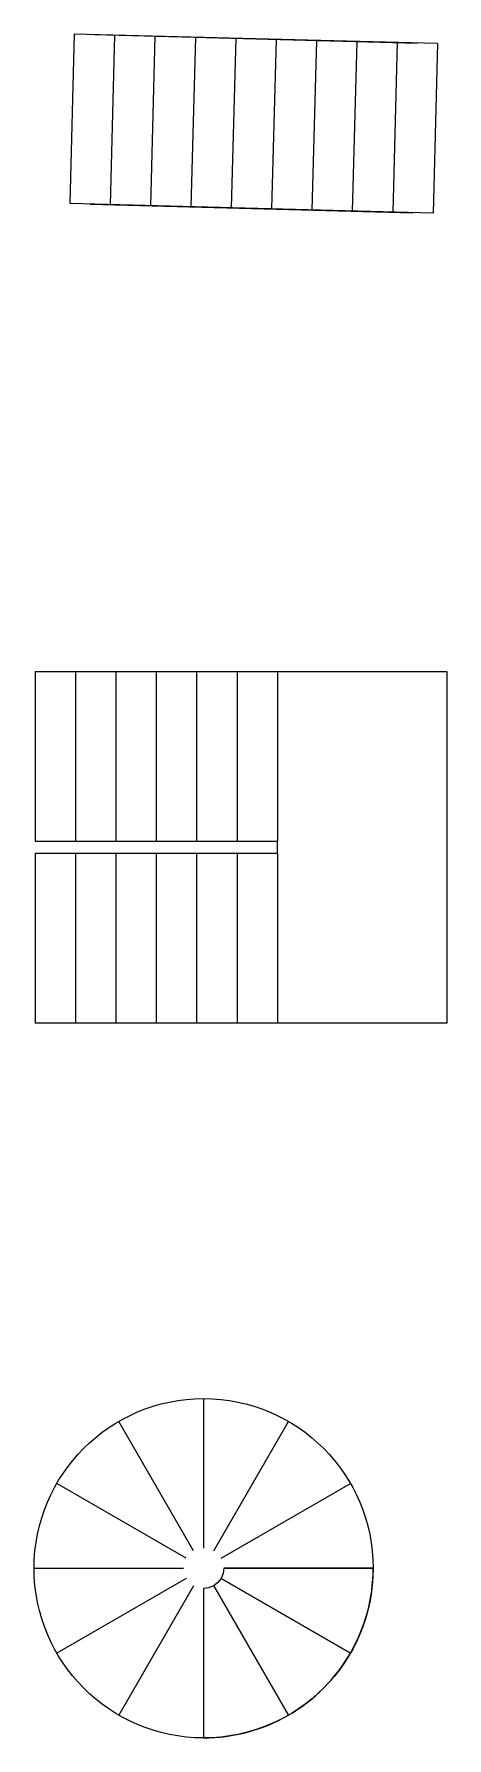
# Model space of a CAD drawing. Header units: inches. Extents: x -49 to 54, y -247 to 175.
import ezdxf

# ---------------------------------------------------------------- set-up
doc = ezdxf.new("R2010")
doc.units = ezdxf.units.IN
doc.header["$MEASUREMENT"] = 0

msp = doc.modelspace()

# ---------------------------------------------------------------- linework, layer by layer
for p, q in [((-38.55, 174.53), (-39.65, 132.55)), ((51.42, 172.17), (-38.55, 174.53)), ((-28.55, 174.27), (-29.65, 132.28)), ((-18.56, 174.01), (-19.66, 132.02)), ((-8.56, 173.74), (-9.66, 131.76)), ((1.44, 173.48), (0.33, 131.5)), ((11.43, 173.22), (10.33, 131.23)), ((21.43, 172.96), (20.33, 130.97)), ((31.43, 172.69), (30.32, 130.71)), ((41.42, 172.43), (40.32, 130.45)), ((51.42, 172.17), (50.32, 130.18)), ((50.32, 130.18), (-39.65, 132.55)), ((45.32, 130.31, 60), (45.32, 130.31, 96)), ((-48.24, 16.7), (53.76, 16.7)), ((-48.24, 16.7), (-48.24, -25.3)), ((-38.24, 16.7), (-38.24, -25.3)), ((-28.24, 16.7), (-28.24, -25.3)), ((-18.24, 16.7), (-18.24, -25.3)), ((-8.24, 16.7), (-8.24, -25.3)), ((1.76, 16.7), (1.76, -25.3)), ((11.76, 16.7), (11.76, -25.3)), ((53.76, 16.7), (53.76, -70.3)), ((-48.24, -25.3), (11.76, -25.3)), ((-43.24, -25.3, 105), (-43.24, -25.3, 141)), ((-33.24, -25.3, 97.5), (-33.24, -25.3, 133.5)), ((-23.24, -25.3, 90), (-23.24, -25.3, 126)), ((-13.24, -25.3, 82.5), (-13.24, -25.3, 118.5)), ((-3.24, -25.3, 75), (-3.24, -25.3, 111)), ((6.76, -25.3, 67.5), (6.76, -25.3, 103.5)), ((11.76, -28.3), (11.76, -25.3)), ((11.76, -28.3), (-48.24, -28.3)), ((-48.24, -28.3), (-48.24, -70.3)), ((-43.24, -28.3, 7.5), (-43.24, -28.3, 43.5)), ((-38.24, -28.3), (-38.24, -70.3)), ((-33.24, -28.3, 15), (-33.24, -28.3, 51)), ((-28.24, -28.3), (-28.24, -70.3)), ((-23.24, -28.3, 22.5), (-23.24, -28.3, 58.5)), ((-18.24, -28.3), (-18.24, -70.3)), ((-13.24, -28.3, 30), (-13.24, -28.3, 66)), ((-8.24, -28.3), (-8.24, -70.3)), ((-3.24, -28.3, 37.5), (-3.24, -28.3, 73.5)), ((1.76, -28.3), (1.76, -70.3)), ((6.76, -28.3, 45), (6.76, -28.3, 81)), ((11.76, -28.3), (11.76, -70.3)), ((53.76, -70.3), (-48.24, -70.3)), ((-6.52, -163.29, -20.8), (-6.52, -200.29, -20.8)), ((-17.39, -164.72, 54.2), (-17.39, -164.72, 90.2)), ((4.35, -164.72, 46.7), (4.35, -164.72, 82.7)), ((-9.02, -200.96, -20.8), (-27.52, -168.92, -20.8)), ((-4.02, -200.96, -20.8), (14.48, -168.92, -20.8)), ((-36.22, -175.59, 61.7), (-36.22, -175.59, 97.7)), ((23.18, -175.59, 39.2), (23.18, -175.59, 75.2)), ((-10.85, -202.79, -20.8), (-42.89, -184.29, -20.8)), ((-2.19, -202.79, -20.8), (29.85, -184.29, -20.8)), ((-47.09, -194.42, 69.2), (-47.09, -194.42, 105.2)), ((34.05, -194.42, 31.7), (34.05, -194.42, 67.7)), ((34.05, -194.42, 119.7), (34.05, -194.42, 155.7)), ((-48.52, -205.29, -20.8), (-11.52, -205.29, -20.8)), ((-1.52, -205.29, -20.8), (35.48, -205.29, -20.8)), ((-10.85, -207.79, -20.8), (-42.89, -226.29, -20.8)), ((-9.02, -209.62, -20.8), (-27.52, -241.67, -20.8)), ((-6.52, -210.29, -20.8), (-6.52, -247.29, -20.8)), ((-4.02, -209.62, -20.8), (14.48, -241.67, -20.8)), ((-2.19, -207.79, -20.8), (29.85, -226.29, -20.8)), ((-47.09, -216.16, -13.3), (-47.09, -216.16, 22.7)), ((-47.09, -216.16, 76.7), (-47.09, -216.16, 112.7)), ((34.05, -216.16, 24.2), (34.05, -216.16, 60.2)), ((34.05, -216.16, 112.2), (34.05, -216.16, 148.2)), ((-36.22, -234.99, -5.8), (-36.22, -234.99, 30.2)), ((-36.22, -234.99, 84.2), (-36.22, -234.99, 120.2)), ((23.18, -234.99, 16.7), (23.18, -234.99, 52.7)), ((23.18, -234.99, 104.7), (23.18, -234.99, 140.7)), ((-17.39, -245.86, 1.7), (-17.39, -245.86, 37.7)), ((-17.39, -245.86, 91.7), (-17.39, -245.86, 127.7)), ((4.35, -245.86, 9.2), (4.35, -245.86, 45.2)), ((4.35, -245.86, 99.2), (4.35, -245.86, 135.2))]:
    msp.add_line(p, q)
at = {"extrusion": (-0.026266, -0.999655, 0)}
for p, q in [((-33.55, 174.4, 7.5), (-33.55, 174.4, 43.5)), ((46.42, 172.3, 67.5), (46.42, 172.3, 103.5)), ((-34.65, 132.42, 7.5), (-34.65, 132.42, 43.5)), ((45.32, 130.31, 67.5), (45.32, 130.31, 103.5))]:
    msp.add_line(p, q, dxfattribs=at)
at = {"extrusion": (0.026266, 0.999655, 0)}
for p, q in [((-33.55, 174.4, 25.5), (46.42, 172.3, 85.5)), ((-33.55, 174.4, 33), (46.42, 172.3, 93)), ((-33.55, 174.4, 18), (46.42, 172.3, 78)), ((-13.56, 173.88, 22.5), (-13.56, 173.88, 59.84)), ((6.44, 173.35, 37.5), (6.44, 173.35, 74.97)), ((26.43, 172.83, 52.5), (26.43, 172.83, 89.92)), ((-34.65, 132.42, 25.5), (45.32, 130.31, 85.5)), ((-34.65, 132.42, 18), (45.32, 130.31, 78)), ((-34.65, 132.42, 33), (45.32, 130.31, 93)), ((-14.66, 131.89, 22.5), (-14.66, 131.89, 59.84)), ((5.33, 131.36, 37.5), (5.33, 131.36, 74.97)), ((25.33, 130.84, 52.5), (25.33, 130.84, 89.92))]:
    msp.add_line(p, q, dxfattribs=at)
at = {"elevation": -20.8}
for points in [[(35.48, -205.29), (-1.52, -205.29, -0.131652), (-2.19, -207.79), (29.85, -226.29, 0.131652)], [(-4.02, -209.62, -0.131652), (-6.52, -210.29), (-6.52, -247.29, 0.131652), (14.48, -241.67)], [(-2.19, -207.79, -0.131652), (-4.02, -209.62), (14.48, -241.67, 0.131652), (29.85, -226.29)]]:
    msp.add_lwpolyline(points, format="xyb", close=True, dxfattribs=at)
msp.add_circle((-6.52, -205.29, -20.8), 42)

doc.saveas('drawing.dxf')
